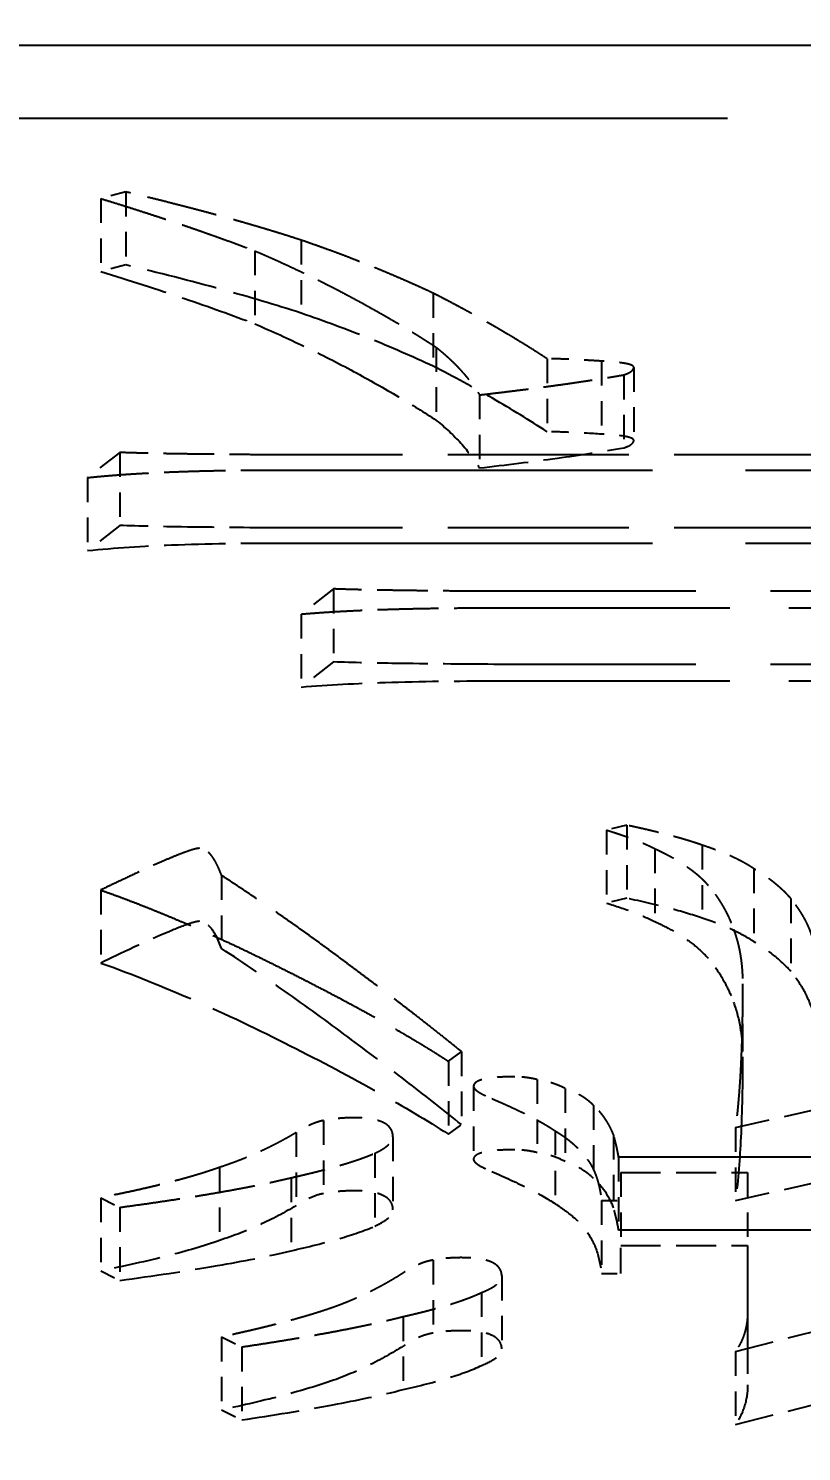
# Model space of a CAD drawing. Header units: millimetres. Extents: x 200 to 5740, y 200 to 4000.
# Drawn here: x 4249.17 to 4254.14, y 1952.84 to 1962 of the extents above; entities that cross this region are included whole.
import ezdxf

# ---------------------------------------------------------------- set-up
doc = ezdxf.new("R2010")
doc.units = ezdxf.units.MM
doc.header["$LTSCALE"] = 20
doc.linetypes.add('DASHED', pattern=[0.2067, 0.1654, -0.0413])
doc.layers.add('標註 (ISO)', color=7, linetype='Continuous', lineweight=18)
doc.layers.add('隱藏 (ISO)', color=7, linetype='DASHED', lineweight=25)
doc.styles.add('註記文字 (JIS)', font='kaiu.ttf')
doc.dimstyles.new('預設 (JIS)', dxfattribs={"dimscale": 20, "dimtxt": 3, "dimasz": 3, "dimexe": 2, "dimexo": 1, "dimgap": 0.8, "dimtad": 1, "dimrnd": 1e-08, "dimdsep": 46, "dimtxsty": '註記文字 (JIS)', "dimblk": 'Filled-1', "dimcen": 0.09, "dimdle": 10, "dimclrd": 256, "dimclre": 256, "dimclrt": 256, "dimadec": 0, "dimazin": 2, "dimtfac": 0.833333, "dimtmove": 0, "dimatfit": 3, "dimfxl": 0, "dimtolj": 1, "dimtzin": 0, "dimlwd": -1, "dimlwe": -1, "dimarcsym": 0})

# ---------------------------------------------------------------- blocks, each defined once
blk = doc.blocks.new('Filled-1')
at = {"color": 0}
for p, q in [((0, 0), (-1, 0.16667)), ((-1, 0.16667), (-1, -0.16667)), ((-1, 0), (0, 0)), ((-1, -0.16667), (0, 0))]:
    blk.add_line(p, q, dxfattribs=at)
at = {"color": 0, "flags": 128}
blk.add_lwpolyline([(-1, -0.16667), (0, 0)], dxfattribs=at)
at = {"color": 0}
blk.add_solid([(-1, -0.16667), (0, 0), (-1, 0.16667), (-1, -0.16667)], dxfattribs=at)
blk = doc.blocks.new('*D40')
at = {"layer": 'Defpoints', "color": 0}
for p in [(3955.2832, 2448.0062), (4476.8728, 2448.0062), (4342.7832, 958.0062)]:
    blk.add_point(p, dxfattribs=at)
at = {"layer": '標註 (ISO)'}
for p, q in [((3975.2832, 2448.0062), (4516.8728, 2448.0062)), ((4476.8728, 1018.0062), (4476.8728, 2388.0062)), ((4362.7832, 958.0062), (4516.8728, 958.0062))]:
    blk.add_line(p, q, dxfattribs=at)
at = {"layer": '標註 (ISO)', "xscale": 60, "yscale": 60, "zscale": 60}
for p, rotation in [((4476.8728, 2448.0062), 90), ((4476.8728, 958.0062), 270)]:
    blk.add_blockref('Filled-1', p, dxfattribs=dict(at, rotation=rotation))
at = {"layer": '標註 (ISO)', "insert": (4396.8949, 1625.6029), "char_height": 60, "attachment_point": 1, "rotation": 90, "style": '註記文字 (JIS)'}
blk.add_mtext('\\A1;1490', dxfattribs=at)

msp = doc.modelspace()

# ---------------------------------------------------------------- linework, layer by layer
at = {"layer": '隱藏 (ISO)', "ltscale": 2.380771}
msp.add_line((4247.2832, 1961.8945), (4272.2832, 1961.8945), dxfattribs=at)
at = {"layer": '隱藏 (ISO)', "ltscale": 2.58833}
msp.add_line((4245.1038, 1961.4247), (4272.2832, 1961.4247), dxfattribs=at)
at = {"layer": '隱藏 (ISO)', "ltscale": 0.019287}
for p, q in [((4249.7946, 1960.9497), (4249.6325, 1960.9075)), ((4249.7946, 1960.4798), (4249.6325, 1960.4377))]:
    msp.add_line(p, q, dxfattribs=at)
at = {"layer": '隱藏 (ISO)', "ltscale": 0.047517}
for p, q in [((4249.6325, 1960.9075), (4249.6325, 1960.4377)), ((4249.7946, 1960.9497), (4249.7946, 1960.4798)), ((4250.9227, 1960.6392), (4250.9227, 1960.1694)), ((4250.6244, 1960.5705), (4250.6244, 1960.1006)), ((4251.7719, 1960.2978), (4251.7719, 1959.8279)), ((4251.7914, 1959.9496), (4251.7914, 1959.4798)), ((4252.5045, 1959.8765), (4252.5045, 1959.4066)), ((4252.8546, 1959.861), (4252.8546, 1959.3911)), ((4253.062, 1959.821), (4253.062, 1959.3512)), ((4252.9972, 1959.7723), (4252.9972, 1959.3024)), ((4252.0701, 1959.6437), (4252.0701, 1959.1738)), ((4249.7557, 1959.2734), (4249.7557, 1958.8035)), ((4249.5483, 1959.1115), (4249.5483, 1958.6417)), ((4251.1301, 1958.3953), (4251.1301, 1957.9255)), ((4250.9227, 1958.2334), (4250.9227, 1957.7636)), ((4253.0167, 1956.8748), (4253.0167, 1956.4049)), ((4252.887, 1956.8437), (4252.887, 1956.3739)), ((4253.1982, 1956.724), (4253.1982, 1956.2542)), ((4253.5029, 1956.7462), (4253.5029, 1956.2763)), ((4250.4105, 1956.5511), (4250.4105, 1956.0812)), ((4253.8335, 1956.5954), (4253.8335, 1956.1256)), ((4249.6325, 1956.4579), (4249.6325, 1955.9881)), ((4254.0734, 1956.4025), (4254.0734, 1955.9327)), ((4253.7622, 1955.8548), (4253.7622, 1955.385)), ((4251.9534, 1955.418), (4251.9534, 1954.9482)), ((4251.8692, 1955.3559), (4251.8692, 1954.8861)), ((4252.4397, 1955.2384), (4252.4397, 1954.7686)), ((4252.0312, 1955.1941), (4252.0312, 1954.7242)), ((4252.6212, 1955.1808), (4252.6212, 1954.7109)), ((4252.8027, 1955.0721), (4252.8027, 1954.6023)), ((4251.0653, 1954.9746), (4251.0653, 1954.5047)), ((4250.8902, 1954.897), (4250.8902, 1954.4271)), ((4251.5126, 1954.8703), (4251.5126, 1954.4005)), ((4252.5564, 1954.908), (4252.5564, 1954.4382)), ((4252.9324, 1954.8814), (4252.9324, 1954.4116)), ((4253.7168, 1954.9302), (4253.7168, 1954.4604)), ((4250.3975, 1954.673), (4250.3975, 1954.2032)), ((4251.3959, 1954.7639), (4251.3959, 1954.2941)), ((4252.9648, 1954.7395), (4252.9648, 1954.2697)), ((4250.8578, 1954.6065), (4250.8578, 1954.1366)), ((4252.9778, 1954.6397), (4252.9778, 1954.1699)), ((4253.7946, 1954.6397), (4253.7946, 1954.1699)), ((4249.6325, 1954.4779), (4249.6325, 1954.008)), ((4249.7557, 1954.4158), (4249.7557, 1953.9459)), ((4252.8546, 1954.4601), (4252.8546, 1953.9903)), ((4251.7719, 1954.0765), (4251.7719, 1953.6067)), ((4252.2128, 1953.9745), (4252.2128, 1953.5047)), ((4252.0831, 1953.8681), (4252.0831, 1953.3983)), ((4251.5774, 1953.7129), (4251.5774, 1953.2431)), ((4250.4105, 1953.5821), (4250.4105, 1953.1122)), ((4250.5402, 1953.5178), (4250.5402, 1953.0479)), ((4253.7168, 1953.489), (4253.7168, 1953.0191))]:
    msp.add_line(p, q, dxfattribs=at)
at = {"layer": '隱藏 (ISO)', "ltscale": 0.049111}
for p, q in [((4249.7557, 1959.2734), (4249.5483, 1959.1115)), ((4249.7557, 1958.8035), (4249.5483, 1958.6417)), ((4251.1301, 1958.3953), (4250.9227, 1958.2334)), ((4251.1301, 1957.9255), (4250.9227, 1957.7636))]:
    msp.add_line(p, q, dxfattribs=at)
at = {"layer": '隱藏 (ISO)', "ltscale": 0.352439}
for p, q in [((4254.4883, 1959.2578), (4250.7865, 1959.2578)), ((4254.4883, 1958.788), (4250.7865, 1958.788))]:
    msp.add_line(p, q, dxfattribs=at)
at = {"layer": '隱藏 (ISO)', "ltscale": 0.724117}
for p, q in [((4250.7865, 1959.1603), (4258.391, 1959.1603)), ((4250.7865, 1958.6904), (4258.391, 1958.6904))]:
    msp.add_line(p, q, dxfattribs=at)
at = {"layer": '隱藏 (ISO)', "ltscale": 0.582114}
for p, q in [((4258.2744, 1958.3798), (4252.1609, 1958.3798)), ((4258.2744, 1957.9099), (4252.1609, 1957.9099))]:
    msp.add_line(p, q, dxfattribs=at)
at = {"layer": '隱藏 (ISO)', "ltscale": 0.45925}
for p, q in [((4252.1609, 1958.2734), (4256.9842, 1958.2734)), ((4252.1609, 1957.8035), (4256.9842, 1957.8035))]:
    msp.add_line(p, q, dxfattribs=at)
at = {"layer": '隱藏 (ISO)', "ltscale": 0.014973}
for p, q in [((4253.0167, 1956.8748), (4252.887, 1956.8437)), ((4253.0167, 1956.4049), (4252.887, 1956.3739))]:
    msp.add_line(p, q, dxfattribs=at)
at = {"layer": '隱藏 (ISO)', "ltscale": 0.01896}
for p, q in [((4251.8692, 1955.3559), (4251.9534, 1955.418)), ((4251.8692, 1954.8861), (4251.9534, 1954.9482))]:
    msp.add_line(p, q, dxfattribs=at)
at = {"layer": '隱藏 (ISO)', "ltscale": 0.067197}
for p, q in [((4253.7168, 1954.9302), (4254.3068, 1955.0632)), ((4253.7168, 1954.4604), (4254.3068, 1954.5934))]:
    msp.add_line(p, q, dxfattribs=at)
at = {"layer": '隱藏 (ISO)', "ltscale": 0.583348}
for p, q in [((4259.0912, 1954.7395), (4252.9648, 1954.7395)), ((4259.0912, 1954.2697), (4252.9648, 1954.2697))]:
    msp.add_line(p, q, dxfattribs=at)
at = {"layer": '隱藏 (ISO)', "ltscale": 0.077693}
for p, q in [((4252.9778, 1954.6397), (4253.7946, 1954.6397)), ((4252.9778, 1954.1699), (4253.7946, 1954.1699))]:
    msp.add_line(p, q, dxfattribs=at)
at = {"layer": '隱藏 (ISO)', "ltscale": 0.020792}
for p, q in [((4249.6325, 1954.4779), (4249.7557, 1954.4158)), ((4249.6325, 1954.008), (4249.7557, 1953.9459))]:
    msp.add_line(p, q, dxfattribs=at)
at = {"layer": '隱藏 (ISO)', "ltscale": 0.011631}
for p, q in [((4252.8546, 1954.4601), (4252.9778, 1954.4601)), ((4252.8546, 1953.9903), (4252.9778, 1953.9903))]:
    msp.add_line(p, q, dxfattribs=at)
at = {"layer": '隱藏 (ISO)', "ltscale": 0.04991}
msp.add_line((4252.9778, 1953.9903), (4252.9778, 1954.1699), dxfattribs=at)
at = {"layer": '隱藏 (ISO)', "ltscale": 0.249332}
msp.add_line((4253.7946, 1954.1699), (4253.7946, 1953.2741), dxfattribs=at)
at = {"layer": '隱藏 (ISO)', "ltscale": 0.02165}
for p, q in [((4250.4105, 1953.5821), (4250.5402, 1953.5178)), ((4250.4105, 1953.1122), (4250.5402, 1953.0479))]:
    msp.add_line(p, q, dxfattribs=at)
at = {"layer": '隱藏 (ISO)', "ltscale": 0.075347}
for p, q in [((4253.7168, 1953.489), (4254.3521, 1953.6508)), ((4253.7168, 1953.0191), (4254.3521, 1953.181))]:
    msp.add_line(p, q, dxfattribs=at)
at = {"layer": '隱藏 (ISO)', "ltscale": 0.133124}
msp.add_open_spline([(4249.6325, 1960.9075), (4250.216, 1960.7279), (4250.6244, 1960.5705)], degree=2, dxfattribs=at)
at = {"layer": '隱藏 (ISO)', "ltscale": 0.137918}
msp.add_open_spline([(4250.9227, 1960.6392), (4250.4624, 1960.79), (4249.7946, 1960.9497)], degree=2, dxfattribs=at)
at = {"layer": '隱藏 (ISO)', "ltscale": 0.124849}
msp.add_open_spline([(4251.7719, 1960.2978), (4251.3635, 1960.4884), (4250.9227, 1960.6392)], degree=2, dxfattribs=at)
at = {"layer": '隱藏 (ISO)', "ltscale": 0.104453}
msp.add_open_spline([(4250.6244, 1960.5705), (4250.9421, 1960.4352), (4251.2598, 1960.2645)], degree=2, dxfattribs=at)
at = {"layer": '隱藏 (ISO)', "ltscale": 0.137918}
msp.add_open_spline([(4250.9227, 1960.1694), (4250.7596, 1960.2228), (4250.5863, 1960.274), (4250.2116, 1960.3771), (4250.0039, 1960.4298), (4249.7946, 1960.4798)], degree=3, knots=[-0.1442897, -0.1442897, -0.1442897, -0.1442897, -0.0765892, -0.0765892, 0, 0, 0, 0], dxfattribs=at)
at = {"layer": '隱藏 (ISO)', "ltscale": 0.133124}
msp.add_open_spline([(4249.6325, 1960.4377), (4249.8156, 1960.3813), (4249.9975, 1960.323), (4250.3269, 1960.2111), (4250.4798, 1960.1564), (4250.6244, 1960.1006)], degree=3, knots=[-0.1393028, -0.1393028, -0.1393028, -0.1393028, -0.0653934, -0.0653934, 0, 0, 0, 0], dxfattribs=at)
at = {"layer": '隱藏 (ISO)', "ltscale": 0.101171}
msp.add_open_spline([(4251.2598, 1960.2645), (4251.5709, 1960.096), (4251.7914, 1959.9496)], degree=2, dxfattribs=at)
at = {"layer": '隱藏 (ISO)', "ltscale": 0.136451}
msp.add_open_spline([(4252.5045, 1959.8765), (4252.1674, 1960.096), (4251.7719, 1960.2978)], degree=2, dxfattribs=at)
at = {"layer": '隱藏 (ISO)', "ltscale": 0.124849}
msp.add_open_spline([(4251.7719, 1959.8279), (4251.6394, 1959.8898), (4251.5007, 1959.9502), (4251.2174, 1960.0641), (4251.0732, 1960.1179), (4250.9227, 1960.1694)], degree=3, knots=[-0.1311576, -0.1311576, -0.1311576, -0.1311576, -0.0638911, -0.0638911, 0, 0, 0, 0], dxfattribs=at)
at = {"layer": '隱藏 (ISO)', "ltscale": 0.104453}
msp.add_open_spline([(4250.6244, 1960.1006), (4250.7344, 1960.0538), (4250.8404, 1960.0055), (4251.0519, 1959.9036), (4251.1579, 1959.8494), (4251.2598, 1959.7947)], degree=3, knots=[-0.1096036, -0.1096036, -0.1096036, -0.1096036, -0.0569139, -0.0569139, 0, 0, 0, 0], dxfattribs=at)
at = {"layer": '隱藏 (ISO)', "ltscale": 0.089283}
msp.add_open_spline([(4251.7914, 1959.9496), (4251.9664, 1959.81), (4252.0701, 1959.6437)], degree=2, dxfattribs=at)
at = {"layer": '隱藏 (ISO)', "ltscale": 0.136451}
msp.add_open_spline([(4252.5045, 1959.4066), (4252.3928, 1959.4794), (4252.2756, 1959.5511), (4252.0312, 1959.6916), (4251.9043, 1959.7604), (4251.7719, 1959.8279)], degree=3, knots=[-0.1434126, -0.1434126, -0.1434126, -0.1434126, -0.0713387, -0.0713387, 0, 0, 0, 0], dxfattribs=at)
at = {"layer": '隱藏 (ISO)', "ltscale": 0.033555}
msp.add_open_spline([(4252.8546, 1959.861), (4252.6082, 1959.8765), (4252.5045, 1959.8765)], degree=2, dxfattribs=at)
at = {"layer": '隱藏 (ISO)', "ltscale": 0.024241}
msp.add_open_spline([(4253.062, 1959.821), (4253.062, 1959.8499), (4252.8546, 1959.861)], degree=2, dxfattribs=at)
at = {"layer": '隱藏 (ISO)', "ltscale": 0.015232}
msp.add_open_spline([(4252.9972, 1959.7723), (4253.062, 1959.7944), (4253.062, 1959.821)], degree=2, dxfattribs=at)
at = {"layer": '隱藏 (ISO)', "ltscale": 0.101171}
msp.add_open_spline([(4251.2598, 1959.7947), (4251.3587, 1959.7411), (4251.4556, 1959.6865), (4251.6324, 1959.5818), (4251.7143, 1959.531), (4251.7914, 1959.4798)], degree=3, knots=[-0.1060604, -0.1060604, -0.1060604, -0.1060604, -0.0504878, -0.0504878, 0, 0, 0, 0], dxfattribs=at)
at = {"layer": '隱藏 (ISO)', "ltscale": 0.095249}
msp.add_open_spline([(4252.0701, 1959.6437), (4252.6082, 1959.7057), (4252.9972, 1959.7723)], degree=2, dxfattribs=at)
at = {"layer": '隱藏 (ISO)', "ltscale": 0.089283}
msp.add_open_spline([(4251.7914, 1959.4798), (4251.8513, 1959.432), (4251.9034, 1959.3831), (4251.9964, 1959.281), (4252.0366, 1959.2276), (4252.0701, 1959.1738)], degree=3, knots=[-0.09383492, -0.09383492, -0.09383492, -0.09383492, -0.0482315, -0.0482315, 0, 0, 0, 0], dxfattribs=at)
at = {"layer": '隱藏 (ISO)', "ltscale": 0.033555}
msp.add_open_spline([(4252.8546, 1959.3911), (4252.7874, 1959.3953), (4252.7119, 1959.3997), (4252.6019, 1959.4046), (4252.5474, 1959.4066), (4252.5045, 1959.4066)], degree=3, knots=[-0.03375525, -0.03375525, -0.03375525, -0.03375525, -0.0128785, -0.0128785, 0, 0, 0, 0], dxfattribs=at)
at = {"layer": '隱藏 (ISO)', "ltscale": 0.024241}
msp.add_open_spline([(4253.062, 1959.3512), (4253.062, 1959.3538), (4253.0608, 1959.3562), (4253.0556, 1959.3611), (4253.0518, 1959.3634), (4253.0372, 1959.3696), (4253.0238, 1959.373), (4252.973, 1959.3827), (4252.9184, 1959.3877), (4252.8546, 1959.3911)], degree=3, knots=[-0.03333303, -0.03333303, -0.03333303, -0.03333303, -0.0299471, -0.0299471, -0.02645618, -0.02645618, -0.01936509, -0.01936509, 0, 0, 0, 0], dxfattribs=at)
at = {"layer": '隱藏 (ISO)', "ltscale": 0.015232}
msp.add_open_spline([(4252.9972, 1959.3024), (4253.0183, 1959.3096), (4253.0363, 1959.3179), (4253.0573, 1959.3349), (4253.062, 1959.3429), (4253.062, 1959.3512)], degree=3, knots=[-0.01623261, -0.01623261, -0.01623261, -0.01623261, -0.00727436, -0.00727436, 0, 0, 0, 0], dxfattribs=at)
at = {"layer": '隱藏 (ISO)', "ltscale": 0.098191}
for points in [[(4250.7865, 1959.2578), (4250.0345, 1959.2623), (4249.7557, 1959.2734)], [(4252.1609, 1958.3798), (4251.4089, 1958.3842), (4251.1301, 1958.3953)]]:
    msp.add_open_spline(points, degree=2, dxfattribs=at)
at = {"layer": '隱藏 (ISO)', "ltscale": 0.095249}
msp.add_open_spline([(4252.0701, 1959.1738), (4252.2379, 1959.1932), (4252.4068, 1959.2142), (4252.7145, 1959.2569), (4252.8586, 1959.2787), (4252.9972, 1959.3024)], degree=3, knots=[-0.0996258, -0.0996258, -0.0996258, -0.0996258, -0.04647332, -0.04647332, 0, 0, 0, 0], dxfattribs=at)
at = {"layer": '隱藏 (ISO)', "ltscale": 0.119021}
msp.add_open_spline([(4249.5483, 1959.1115), (4250.0085, 1959.1603), (4250.7865, 1959.1603)], degree=2, dxfattribs=at)
at = {"layer": '隱藏 (ISO)', "ltscale": 0.098191}
for points in [[(4250.7865, 1958.788), (4250.5851, 1958.7892), (4250.355, 1958.791), (4250.0367, 1958.7958), (4249.8739, 1958.7988), (4249.7557, 1958.8035)], [(4252.1609, 1957.9099), (4251.9595, 1957.9111), (4251.7294, 1957.913), (4251.4111, 1957.9178), (4251.2483, 1957.9208), (4251.1301, 1957.9255)]]:
    msp.add_open_spline(points, degree=3, knots=[-0.09786104, -0.09786104, -0.09786104, -0.09786104, -0.03568924, -0.03568924, 0, 0, 0, 0], dxfattribs=at)
at = {"layer": '隱藏 (ISO)', "ltscale": 0.119021}
msp.add_open_spline([(4249.5483, 1958.6417), (4249.7207, 1958.6599), (4249.9089, 1958.6712), (4250.3165, 1958.6872), (4250.5567, 1958.6904), (4250.7865, 1958.6904)], degree=3, knots=[-0.1229584, -0.1229584, -0.1229584, -0.1229584, -0.0689435, -0.0689435, 0, 0, 0, 0], dxfattribs=at)
at = {"layer": '隱藏 (ISO)', "ltscale": 0.118629}
msp.add_open_spline([(4250.9227, 1958.2334), (4251.3829, 1958.2734), (4252.1609, 1958.2734)], degree=2, dxfattribs=at)
at = {"layer": '隱藏 (ISO)', "ltscale": 0.118628}
msp.add_open_spline([(4250.9227, 1957.7636), (4251.0959, 1957.7786), (4251.2847, 1957.7878), (4251.6911, 1957.8009), (4251.9314, 1957.8035), (4252.1609, 1957.8035)], degree=3, knots=[-0.1223393, -0.1223393, -0.1223393, -0.1223393, -0.0688549, -0.0688549, 0, 0, 0, 0], dxfattribs=at)
at = {"layer": '隱藏 (ISO)', "ltscale": 0.058577}
msp.add_open_spline([(4253.5029, 1956.7462), (4253.3278, 1956.8083), (4253.0167, 1956.8748)], degree=2, dxfattribs=at)
at = {"layer": '隱藏 (ISO)', "ltscale": 0.044618}
msp.add_open_spline([(4252.887, 1956.8437), (4253.075, 1956.7861), (4253.1982, 1956.724)], degree=2, dxfattribs=at)
at = {"layer": '隱藏 (ISO)', "ltscale": 0.096543}
msp.add_open_spline([(4250.2679, 1956.7262), (4250.1901, 1956.7262), (4249.6325, 1956.4579)], degree=2, dxfattribs=at)
at = {"layer": '隱藏 (ISO)', "ltscale": 0.051833}
msp.add_open_spline([(4250.4105, 1956.5511), (4250.3457, 1956.7262), (4250.2679, 1956.7262)], degree=2, dxfattribs=at)
at = {"layer": '隱藏 (ISO)', "ltscale": 0.040947}
msp.add_open_spline([(4253.1982, 1956.724), (4253.3278, 1956.6641), (4253.4186, 1956.5976)], degree=2, dxfattribs=at)
at = {"layer": '隱藏 (ISO)', "ltscale": 0.05263}
msp.add_open_spline([(4253.8335, 1956.5954), (4253.7168, 1956.6752), (4253.5029, 1956.7462)], degree=2, dxfattribs=at)
at = {"layer": '隱藏 (ISO)', "ltscale": 0.049582}
msp.add_open_spline([(4253.4186, 1956.5976), (4253.5158, 1956.5289), (4253.5872, 1956.4291)], degree=2, dxfattribs=at)
at = {"layer": '隱藏 (ISO)', "ltscale": 0.181893}
msp.add_open_spline([(4251.2468, 1955.9635), (4250.8513, 1956.2628), (4250.4105, 1956.5511)], degree=2, dxfattribs=at)
at = {"layer": '隱藏 (ISO)', "ltscale": 0.058402}
msp.add_open_spline([(4254.0734, 1956.4025), (4253.9826, 1956.5067), (4253.8335, 1956.5954)], degree=2, dxfattribs=at)
at = {"layer": '隱藏 (ISO)', "ltscale": 0.188365}
msp.add_open_spline([(4249.6325, 1956.4579), (4250.203, 1956.2562), (4250.8513, 1955.9258)], degree=2, dxfattribs=at)
at = {"layer": '隱藏 (ISO)', "ltscale": 0.063278}
msp.add_open_spline([(4253.5872, 1956.4291), (4253.665, 1956.3182), (4253.7038, 1956.2052)], degree=2, dxfattribs=at)
at = {"layer": '隱藏 (ISO)', "ltscale": 0.044618}
msp.add_open_spline([(4252.887, 1956.3739), (4252.9473, 1956.3554), (4253.005, 1956.3358), (4253.1089, 1956.2958), (4253.1558, 1956.2755), (4253.1982, 1956.2542)], degree=3, knots=[-0.04694109, -0.04694109, -0.04694109, -0.04694109, -0.02264822, -0.02264822, 0, 0, 0, 0], dxfattribs=at)
at = {"layer": '隱藏 (ISO)', "ltscale": 0.058577}
msp.add_open_spline([(4253.5029, 1956.2763), (4253.4389, 1956.299), (4253.3666, 1956.3203), (4253.2058, 1956.3628), (4253.111, 1956.3848), (4253.0167, 1956.4049)], degree=3, knots=[-0.06098121, -0.06098121, -0.06098121, -0.06098121, -0.03337319, -0.03337319, 0, 0, 0, 0], dxfattribs=at)
at = {"layer": '隱藏 (ISO)', "ltscale": 0.06851}
msp.add_open_spline([(4254.2095, 1956.1608), (4254.1706, 1956.2828), (4254.0734, 1956.4025)], degree=2, dxfattribs=at)
at = {"layer": '隱藏 (ISO)', "ltscale": 0.096543}
msp.add_open_spline([(4250.2679, 1956.2564), (4250.2661, 1956.2564), (4250.2643, 1956.2563), (4250.2604, 1956.2559), (4250.2583, 1956.2556), (4250.251, 1956.2545), (4250.2456, 1956.2533), (4250.2276, 1956.2489), (4250.2126, 1956.2442), (4250.1597, 1956.2263), (4250.1121, 1956.207), (4249.934, 1956.1318), (4249.7543, 1956.0467), (4249.6325, 1955.9881)], degree=3, knots=[-0.09319753, -0.09319753, -0.09319753, -0.09319753, -0.09246715, -0.09246715, -0.09156537, -0.09156537, -0.08920432, -0.08920432, -0.0824674, -0.0824674, -0.06304067, -0.06304067, 0, 0, 0, 0], dxfattribs=at)
at = {"layer": '隱藏 (ISO)', "ltscale": 0.051833}
msp.add_open_spline([(4250.4105, 1956.0812), (4250.3885, 1956.1407), (4250.3615, 1956.1955), (4250.3216, 1956.2347), (4250.3126, 1956.2421), (4250.2979, 1956.2498), (4250.293, 1956.2519), (4250.2842, 1956.2545), (4250.2808, 1956.2553), (4250.2741, 1956.2562), (4250.271, 1956.2564), (4250.2679, 1956.2564)], degree=3, knots=[-0.03579516, -0.03579516, -0.03579516, -0.03579516, -0.01020322, -0.01020322, -0.00439811, -0.00439811, -0.00215846, -0.00215846, -0.00094866, -0.00094866, 0, 0, 0, 0], dxfattribs=at)
at = {"layer": '隱藏 (ISO)', "ltscale": 0.040947}
msp.add_open_spline([(4253.1982, 1956.2542), (4253.2411, 1956.2343), (4253.2811, 1956.2138), (4253.3548, 1956.1716), (4253.3883, 1956.15), (4253.4186, 1956.1278)], degree=3, knots=[-0.0431356, -0.0431356, -0.0431356, -0.0431356, -0.02148812, -0.02148812, 0, 0, 0, 0], dxfattribs=at)
at = {"layer": '隱藏 (ISO)', "ltscale": 0.05263}
msp.add_open_spline([(4253.8335, 1956.1256), (4253.7936, 1956.1529), (4253.7461, 1956.1787), (4253.6353, 1956.2293), (4253.5714, 1956.2536), (4253.5029, 1956.2763)], degree=3, knots=[-0.05541754, -0.05541754, -0.05541754, -0.05541754, -0.0286207, -0.0286207, 0, 0, 0, 0], dxfattribs=at)
at = {"layer": '隱藏 (ISO)', "ltscale": 0.097674}
msp.add_open_spline([(4253.7038, 1956.2052), (4253.7622, 1956.05), (4253.7622, 1955.8548)], degree=2, dxfattribs=at)
at = {"layer": '隱藏 (ISO)', "ltscale": 0.181893}
msp.add_open_spline([(4251.2468, 1955.4936), (4251.1153, 1955.5931), (4250.9797, 1955.692), (4250.7009, 1955.8879), (4250.5578, 1955.9849), (4250.4105, 1956.0812)], degree=3, knots=[-0.1911113, -0.1911113, -0.1911113, -0.1911113, -0.0953238, -0.0953238, 0, 0, 0, 0], dxfattribs=at)
at = {"layer": '隱藏 (ISO)', "ltscale": 0.049582}
msp.add_open_spline([(4253.4186, 1956.1278), (4253.4535, 1956.1031), (4253.4835, 1956.0772), (4253.5394, 1956.0212), (4253.5651, 1955.9901), (4253.5872, 1955.9593)], degree=3, knots=[-0.05184385, -0.05184385, -0.05184385, -0.05184385, -0.02785175, -0.02785175, 0, 0, 0, 0], dxfattribs=at)
at = {"layer": '隱藏 (ISO)', "ltscale": 0.058402}
msp.add_open_spline([(4254.0734, 1955.9327), (4254.0437, 1955.9668), (4254.0087, 1956.0003), (4253.9285, 1956.0648), (4253.8838, 1956.0956), (4253.8335, 1956.1256)], degree=3, knots=[-0.06147989, -0.06147989, -0.06147989, -0.06147989, -0.03027376, -0.03027376, 0, 0, 0, 0], dxfattribs=at)
at = {"layer": '隱藏 (ISO)', "ltscale": 0.188365}
msp.add_open_spline([(4249.6325, 1955.9881), (4249.8399, 1955.9147), (4250.0386, 1955.8344), (4250.4418, 1955.6584), (4250.6532, 1955.5569), (4250.8513, 1955.4559)], degree=3, knots=[-0.1960639, -0.1960639, -0.1960639, -0.1960639, -0.1066589, -0.1066589, 0, 0, 0, 0], dxfattribs=at)
at = {"layer": '隱藏 (ISO)', "ltscale": 0.166031}
msp.add_open_spline([(4251.9534, 1955.418), (4251.6358, 1955.6752), (4251.2468, 1955.9635)], degree=2, dxfattribs=at)
at = {"layer": '隱藏 (ISO)', "ltscale": 0.063278}
msp.add_open_spline([(4253.5872, 1955.9593), (4253.6131, 1955.9224), (4253.6358, 1955.8852), (4253.6747, 1955.8105), (4253.6909, 1955.773), (4253.7038, 1955.7353)], degree=3, knots=[-0.06656816, -0.06656816, -0.06656816, -0.06656816, -0.03327306, -0.03327306, 0, 0, 0, 0], dxfattribs=at)
at = {"layer": '隱藏 (ISO)', "ltscale": 0.185936}
msp.add_open_spline([(4250.8513, 1955.9258), (4251.4932, 1955.6021), (4251.8692, 1955.3559)], degree=2, dxfattribs=at)
at = {"layer": '隱藏 (ISO)', "ltscale": 0.06851}
msp.add_open_spline([(4254.2095, 1955.691), (4254.1965, 1955.7317), (4254.1787, 1955.7722), (4254.1332, 1955.8528), (4254.1056, 1955.8929), (4254.0734, 1955.9327)], degree=3, knots=[-0.07208161, -0.07208161, -0.07208161, -0.07208161, -0.03615675, -0.03615675, 0, 0, 0, 0], dxfattribs=at)
at = {"layer": '隱藏 (ISO)', "ltscale": 0.257414}
msp.add_open_spline([(4253.7622, 1955.8548), (4253.7622, 1955.2783), (4253.7168, 1954.9302)], degree=2, dxfattribs=at)
at = {"layer": '隱藏 (ISO)', "ltscale": 0.097674}
msp.add_open_spline([(4253.7038, 1955.7353), (4253.7244, 1955.6807), (4253.7384, 1955.6251), (4253.7578, 1955.5087), (4253.7622, 1955.4465), (4253.7622, 1955.385)], degree=3, knots=[-0.1022984, -0.1022984, -0.1022984, -0.1022984, -0.0539796, -0.0539796, 0, 0, 0, 0], dxfattribs=at)
at = {"layer": '隱藏 (ISO)', "ltscale": 0.185936}
msp.add_open_spline([(4250.8513, 1955.4559), (4251.048, 1955.3567), (4251.2439, 1955.2539), (4251.5804, 1955.0656), (4251.7326, 1954.9755), (4251.8692, 1954.8861)], degree=3, knots=[-0.1937116, -0.1937116, -0.1937116, -0.1937116, -0.088478, -0.088478, 0, 0, 0, 0], dxfattribs=at)
at = {"layer": '隱藏 (ISO)', "ltscale": 0.166031}
msp.add_open_spline([(4251.9534, 1954.9482), (4251.8441, 1955.0367), (4251.7318, 1955.1253), (4251.4965, 1955.3069), (4251.3724, 1955.4006), (4251.2468, 1955.4936)], degree=3, knots=[-0.1742182, -0.1742182, -0.1742182, -0.1742182, -0.0899096, -0.0899096, 0, 0, 0, 0], dxfattribs=at)
at = {"layer": '隱藏 (ISO)', "ltscale": 0.257414}
msp.add_open_spline([(4253.7622, 1955.385), (4253.7622, 1955.2146), (4253.7592, 1955.0361), (4253.7444, 1954.734), (4253.734, 1954.5921), (4253.7168, 1954.4604)], degree=3, knots=[-0.2656007, -0.2656007, -0.2656007, -0.2656007, -0.1156771, -0.1156771, 0, 0, 0, 0], dxfattribs=at)
at = {"layer": '隱藏 (ISO)', "ltscale": 0.034717}
msp.add_open_spline([(4252.297, 1955.2562), (4252.0312, 1955.2562), (4252.0312, 1955.1941)], degree=2, dxfattribs=at)
at = {"layer": '隱藏 (ISO)', "ltscale": 0.01456}
msp.add_open_spline([(4252.4397, 1955.2384), (4252.3619, 1955.2562), (4252.297, 1955.2562)], degree=2, dxfattribs=at)
at = {"layer": '隱藏 (ISO)', "ltscale": 0.023771}
msp.add_open_spline([(4252.6212, 1955.1808), (4252.5369, 1955.2229), (4252.4397, 1955.2384)], degree=2, dxfattribs=at)
at = {"layer": '隱藏 (ISO)', "ltscale": 0.024603}
msp.add_open_spline([(4252.0312, 1955.1941), (4252.0312, 1955.1652), (4252.1479, 1955.1165)], degree=2, dxfattribs=at)
at = {"layer": '隱藏 (ISO)', "ltscale": 0.035024}
msp.add_open_spline([(4252.8027, 1955.0721), (4252.7379, 1955.1386), (4252.6212, 1955.1808)], degree=2, dxfattribs=at)
at = {"layer": '隱藏 (ISO)', "ltscale": 0.069885}
msp.add_open_spline([(4252.1479, 1955.1165), (4252.4267, 1954.9967), (4252.5564, 1954.908)], degree=2, dxfattribs=at)
at = {"layer": '隱藏 (ISO)', "ltscale": 0.054531}
msp.add_open_spline([(4252.9324, 1954.8814), (4252.887, 1954.9967), (4252.8027, 1955.0721)], degree=2, dxfattribs=at)
at = {"layer": '隱藏 (ISO)', "ltscale": 0.027472}
msp.add_open_spline([(4251.0653, 1954.9746), (4250.9875, 1954.959), (4250.8902, 1954.897)], degree=2, dxfattribs=at)
at = {"layer": '隱藏 (ISO)', "ltscale": 0.019266}
msp.add_open_spline([(4251.2598, 1954.9923), (4251.1625, 1954.9923), (4251.0653, 1954.9746)], degree=2, dxfattribs=at)
at = {"layer": '隱藏 (ISO)', "ltscale": 0.047272}
msp.add_open_spline([(4251.5126, 1954.8703), (4251.5126, 1954.9923), (4251.2598, 1954.9923)], degree=2, dxfattribs=at)
at = {"layer": '隱藏 (ISO)', "ltscale": 0.078213}
msp.add_open_spline([(4250.8902, 1954.897), (4250.6568, 1954.7573), (4250.3975, 1954.673)], degree=2, dxfattribs=at)
at = {"layer": '隱藏 (ISO)', "ltscale": 0.032074}
msp.add_open_spline([(4251.3959, 1954.7639), (4251.5126, 1954.8193), (4251.5126, 1954.8703)], degree=2, dxfattribs=at)
at = {"layer": '隱藏 (ISO)', "ltscale": 0.054992}
msp.add_open_spline([(4252.5564, 1954.908), (4252.686, 1954.8304), (4252.7638, 1954.724)], degree=2, dxfattribs=at)
at = {"layer": '隱藏 (ISO)', "ltscale": 0.039537}
msp.add_open_spline([(4252.9648, 1954.7395), (4252.9518, 1954.8149), (4252.9324, 1954.8814)], degree=2, dxfattribs=at)
at = {"layer": '隱藏 (ISO)', "ltscale": 0.034717}
msp.add_open_spline([(4252.297, 1954.7863), (4252.2647, 1954.7863), (4252.2312, 1954.7856), (4252.1736, 1954.7822), (4252.1475, 1954.7797), (4252.1056, 1954.7729), (4252.0886, 1954.7691), (4252.061, 1954.7595), (4252.0508, 1954.7542), (4252.0347, 1954.7406), (4252.0312, 1954.7324), (4252.0312, 1954.7242)], degree=3, knots=[-0.03651039, -0.03651039, -0.03651039, -0.03651039, -0.02680063, -0.02680063, -0.0189581, -0.0189581, -0.01288401, -0.01288401, -0.00716744, -0.00716744, 0, 0, 0, 0], dxfattribs=at)
at = {"layer": '隱藏 (ISO)', "ltscale": 0.01456}
msp.add_open_spline([(4252.4397, 1954.7686), (4252.416, 1954.774), (4252.3901, 1954.7788), (4252.3419, 1954.7847), (4252.3196, 1954.7863), (4252.297, 1954.7863)], degree=3, knots=[-0.0153362, -0.0153362, -0.0153362, -0.0153362, -0.00678167, -0.00678167, 0, 0, 0, 0], dxfattribs=at)
at = {"layer": '隱藏 (ISO)', "ltscale": 0.023771}
msp.add_open_spline([(4252.6212, 1954.7109), (4252.5958, 1954.7236), (4252.5667, 1954.7359), (4252.5056, 1954.7553), (4252.4744, 1954.763), (4252.4397, 1954.7686)], degree=3, knots=[-0.02499898, -0.02499898, -0.02499898, -0.02499898, -0.01148538, -0.01148538, 0, 0, 0, 0], dxfattribs=at)
at = {"layer": '隱藏 (ISO)', "ltscale": 0.091087}
msp.add_open_spline([(4250.3975, 1954.673), (4250.1188, 1954.5732), (4249.6325, 1954.4779)], degree=2, dxfattribs=at)
at = {"layer": '隱藏 (ISO)', "ltscale": 0.067607}
msp.add_open_spline([(4250.8578, 1954.6065), (4251.2144, 1954.6863), (4251.3959, 1954.7639)], degree=2, dxfattribs=at)
at = {"layer": '隱藏 (ISO)', "ltscale": 0.024602}
msp.add_open_spline([(4252.0312, 1954.7242), (4252.0312, 1954.719), (4252.0342, 1954.7136), (4252.0439, 1954.7023), (4252.0518, 1954.6962), (4252.0832, 1954.6752), (4252.1165, 1954.6598), (4252.1479, 1954.6466)], degree=3, knots=[-0.02515346, -0.02515346, -0.02515346, -0.02515346, -0.02055552, -0.02055552, -0.0148994, -0.0148994, 0, 0, 0, 0], dxfattribs=at)
at = {"layer": '隱藏 (ISO)', "ltscale": 0.035024}
msp.add_open_spline([(4252.8027, 1954.6023), (4252.7824, 1954.6232), (4252.7569, 1954.6436), (4252.6958, 1954.6801), (4252.6615, 1954.6964), (4252.6212, 1954.7109)], degree=3, knots=[-0.03691999, -0.03691999, -0.03691999, -0.03691999, -0.01759965, -0.01759965, 0, 0, 0, 0], dxfattribs=at)
at = {"layer": '隱藏 (ISO)', "ltscale": 0.074003}
msp.add_open_spline([(4252.7638, 1954.724), (4252.8351, 1954.6287), (4252.8546, 1954.4601)], degree=2, dxfattribs=at)
at = {"layer": '隱藏 (ISO)', "ltscale": 0.117786}
msp.add_open_spline([(4249.7557, 1954.4158), (4250.4624, 1954.5111), (4250.8578, 1954.6065)], degree=2, dxfattribs=at)
at = {"layer": '隱藏 (ISO)', "ltscale": 0.069885}
msp.add_open_spline([(4252.1479, 1954.6466), (4252.2314, 1954.6108), (4252.3148, 1954.5727), (4252.4493, 1954.5041), (4252.5082, 1954.4711), (4252.5564, 1954.4382)], degree=3, knots=[-0.07255509, -0.07255509, -0.07255509, -0.07255509, -0.03228477, -0.03228477, 0, 0, 0, 0], dxfattribs=at)
at = {"layer": '隱藏 (ISO)', "ltscale": 0.054531}
msp.add_open_spline([(4252.9324, 1954.4116), (4252.9186, 1954.4466), (4252.9007, 1954.4824), (4252.8578, 1954.5456), (4252.8334, 1954.5748), (4252.8027, 1954.6023)], degree=3, knots=[-0.0568641, -0.0568641, -0.0568641, -0.0568641, -0.02581247, -0.02581247, 0, 0, 0, 0], dxfattribs=at)
at = {"layer": '隱藏 (ISO)', "ltscale": 0.027472}
msp.add_open_spline([(4251.0653, 1954.5047), (4251.0377, 1954.4992), (4251.0099, 1954.4897), (4250.9485, 1954.4624), (4250.9165, 1954.4439), (4250.8902, 1954.4271)], degree=3, knots=[-0.03006942, -0.03006942, -0.03006942, -0.03006942, -0.01670591, -0.01670591, 0, 0, 0, 0], dxfattribs=at)
at = {"layer": '隱藏 (ISO)', "ltscale": 0.019266}
msp.add_open_spline([(4251.2598, 1954.5224), (4251.2268, 1954.5224), (4251.1944, 1954.5209), (4251.1287, 1954.5149), (4251.0962, 1954.5104), (4251.0653, 1954.5047)], degree=3, knots=[-0.0204051, -0.0204051, -0.0204051, -0.0204051, -0.01051506, -0.01051506, 0, 0, 0, 0], dxfattribs=at)
at = {"layer": '隱藏 (ISO)', "ltscale": 0.047272}
msp.add_open_spline([(4251.5126, 1954.4005), (4251.5126, 1954.415), (4251.5099, 1954.4301), (4251.4964, 1954.4561), (4251.4869, 1954.4679), (4251.4602, 1954.4872), (4251.4448, 1954.4951), (4251.406, 1954.5082), (4251.3841, 1954.5131), (4251.3278, 1954.5208), (4251.2938, 1954.5224), (4251.2598, 1954.5224)], degree=3, knots=[-0.04969915, -0.04969915, -0.04969915, -0.04969915, -0.03693303, -0.03693303, -0.02653743, -0.02653743, -0.01817885, -0.01817885, -0.01019792, -0.01019792, 0, 0, 0, 0], dxfattribs=at)
at = {"layer": '隱藏 (ISO)', "ltscale": 0.078213}
msp.add_open_spline([(4250.8902, 1954.4271), (4250.8179, 1954.3838), (4250.738, 1954.3411), (4250.5739, 1954.2665), (4250.4897, 1954.2331), (4250.3975, 1954.2032)], degree=3, knots=[-0.08191035, -0.08191035, -0.08191035, -0.08191035, -0.03815235, -0.03815235, 0, 0, 0, 0], dxfattribs=at)
at = {"layer": '隱藏 (ISO)', "ltscale": 0.032074}
msp.add_open_spline([(4251.3959, 1954.2941), (4251.4313, 1954.3109), (4251.4625, 1954.3292), (4251.5019, 1954.3653), (4251.5126, 1954.3827), (4251.5126, 1954.4005)], degree=3, knots=[-0.03381201, -0.03381201, -0.03381201, -0.03381201, -0.01562562, -0.01562562, 0, 0, 0, 0], dxfattribs=at)
at = {"layer": '隱藏 (ISO)', "ltscale": 0.054992}
msp.add_open_spline([(4252.5564, 1954.4382), (4252.6017, 1954.4111), (4252.6402, 1954.3825), (4252.7094, 1954.3211), (4252.7393, 1954.2877), (4252.7638, 1954.2542)], degree=3, knots=[-0.05774196, -0.05774196, -0.05774196, -0.05774196, -0.03034528, -0.03034528, 0, 0, 0, 0], dxfattribs=at)
at = {"layer": '隱藏 (ISO)', "ltscale": 0.039537}
msp.add_open_spline([(4252.9648, 1954.2697), (4252.9606, 1954.2941), (4252.9558, 1954.3185), (4252.945, 1954.3658), (4252.9391, 1954.3887), (4252.9324, 1954.4116)], degree=3, knots=[-0.04157435, -0.04157435, -0.04157435, -0.04157435, -0.0201528, -0.0201528, 0, 0, 0, 0], dxfattribs=at)
at = {"layer": '隱藏 (ISO)', "ltscale": 0.067607}
msp.add_open_spline([(4250.8578, 1954.1366), (4250.9654, 1954.1607), (4251.0728, 1954.1873), (4251.2512, 1954.2395), (4251.3296, 1954.2657), (4251.3959, 1954.2941)], degree=3, knots=[-0.07047367, -0.07047367, -0.07047367, -0.07047367, -0.03184723, -0.03184723, 0, 0, 0, 0], dxfattribs=at)
at = {"layer": '隱藏 (ISO)', "ltscale": 0.074003}
msp.add_open_spline([(4252.7638, 1954.2542), (4252.791, 1954.2178), (4252.8094, 1954.1777), (4252.839, 1954.0915), (4252.8489, 1954.0396), (4252.8546, 1953.9903)], degree=3, knots=[-0.07603456, -0.07603456, -0.07603456, -0.07603456, -0.04326016, -0.04326016, 0, 0, 0, 0], dxfattribs=at)
at = {"layer": '隱藏 (ISO)', "ltscale": 0.091087}
msp.add_open_spline([(4250.3975, 1954.2032), (4250.297, 1954.1672), (4250.1835, 1954.1342), (4249.9294, 1954.0694), (4249.7813, 1954.0372), (4249.6325, 1954.008)], degree=3, knots=[-0.09506858, -0.09506858, -0.09506858, -0.09506858, -0.05144939, -0.05144939, 0, 0, 0, 0], dxfattribs=at)
at = {"layer": '隱藏 (ISO)', "ltscale": 0.117786}
msp.add_open_spline([(4249.7557, 1953.9459), (4249.9663, 1953.9744), (4250.1824, 1954.0063), (4250.5452, 1954.0691), (4250.7105, 1954.1011), (4250.8578, 1954.1366)], degree=3, knots=[-0.1221212, -0.1221212, -0.1221212, -0.1221212, -0.0540749, -0.0540749, 0, 0, 0, 0], dxfattribs=at)
at = {"layer": '隱藏 (ISO)', "ltscale": 0.02749}
msp.add_open_spline([(4251.7719, 1954.0765), (4251.6876, 1954.0632), (4251.5904, 1954.0012)], degree=2, dxfattribs=at)
at = {"layer": '隱藏 (ISO)', "ltscale": 0.017906}
msp.add_open_spline([(4251.9534, 1954.0921), (4251.8562, 1954.0921), (4251.7719, 1954.0765)], degree=2, dxfattribs=at)
at = {"layer": '隱藏 (ISO)', "ltscale": 0.046681}
msp.add_open_spline([(4252.2128, 1953.9745), (4252.2128, 1954.0921), (4251.9534, 1954.0921)], degree=2, dxfattribs=at)
at = {"layer": '隱藏 (ISO)', "ltscale": 0.077382}
msp.add_open_spline([(4251.5904, 1954.0012), (4251.3765, 1953.8615), (4251.1301, 1953.7728)], degree=2, dxfattribs=at)
at = {"layer": '隱藏 (ISO)', "ltscale": 0.032727}
msp.add_open_spline([(4252.0831, 1953.8681), (4252.2128, 1953.9191), (4252.2128, 1953.9745)], degree=2, dxfattribs=at)
at = {"layer": '隱藏 (ISO)', "ltscale": 0.064957}
msp.add_open_spline([(4251.5774, 1953.7129), (4251.921, 1953.7905), (4252.0831, 1953.8681)], degree=2, dxfattribs=at)
at = {"layer": '隱藏 (ISO)', "ltscale": 0.086797}
msp.add_open_spline([(4251.1301, 1953.7728), (4250.8578, 1953.6774), (4250.4105, 1953.5821)], degree=2, dxfattribs=at)
at = {"layer": '隱藏 (ISO)', "ltscale": 0.112877}
msp.add_open_spline([(4250.5402, 1953.5178), (4251.1949, 1953.6153), (4251.5774, 1953.7129)], degree=2, dxfattribs=at)
at = {"layer": '隱藏 (ISO)', "ltscale": 0.07145}
msp.add_open_spline([(4253.7946, 1953.7439), (4253.7946, 1953.5998), (4253.7168, 1953.489)], degree=2, dxfattribs=at)
at = {"layer": '隱藏 (ISO)', "ltscale": 0.02749}
msp.add_open_spline([(4251.7719, 1953.6067), (4251.7564, 1953.6043), (4251.742, 1953.6008), (4251.7129, 1953.5923), (4251.6978, 1953.5868), (4251.6489, 1953.5665), (4251.6166, 1953.5481), (4251.5904, 1953.5313)], degree=3, knots=[-0.02807428, -0.02807428, -0.02807428, -0.02807428, -0.02298367, -0.02298367, -0.01666602, -0.01666602, 0, 0, 0, 0], dxfattribs=at)
at = {"layer": '隱藏 (ISO)', "ltscale": 0.017906}
msp.add_open_spline([(4251.9534, 1953.6222), (4251.9217, 1953.6222), (4251.8903, 1953.621), (4251.8288, 1953.6157), (4251.7997, 1953.6118), (4251.7719, 1953.6067)], degree=3, knots=[-0.01899774, -0.01899774, -0.01899774, -0.01899774, -0.0094622, -0.0094622, 0, 0, 0, 0], dxfattribs=at)
at = {"layer": '隱藏 (ISO)', "ltscale": 0.046681}
msp.add_open_spline([(4252.2128, 1953.5047), (4252.2128, 1953.5183), (4252.2102, 1953.5322), (4252.1974, 1953.5566), (4252.1883, 1953.5676), (4252.1624, 1953.5864), (4252.147, 1953.5943), (4252.1074, 1953.6076), (4252.0848, 1953.6125), (4252.0259, 1953.6205), (4251.9895, 1953.6222), (4251.9534, 1953.6222)], degree=3, knots=[-0.04910848, -0.04910848, -0.04910848, -0.04910848, -0.03721558, -0.03721558, -0.02740492, -0.02740492, -0.0190212, -0.0190212, -0.01081865, -0.01081865, 0, 0, 0, 0], dxfattribs=at)
at = {"layer": '隱藏 (ISO)', "ltscale": 0.077382}
msp.add_open_spline([(4251.5904, 1953.5313), (4251.5237, 1953.4878), (4251.4499, 1953.4448), (4251.2965, 1953.3687), (4251.2173, 1953.3343), (4251.1301, 1953.3029)], degree=3, knots=[-0.08109069, -0.08109069, -0.08109069, -0.08109069, -0.03797433, -0.03797433, 0, 0, 0, 0], dxfattribs=at)
at = {"layer": '隱藏 (ISO)', "ltscale": 0.032727}
msp.add_open_spline([(4252.0831, 1953.3983), (4252.1238, 1953.4143), (4252.1587, 1953.4321), (4252.2021, 1953.4688), (4252.2128, 1953.4864), (4252.2128, 1953.5047)], degree=3, knots=[-0.0346796, -0.0346796, -0.0346796, -0.0346796, -0.01606368, -0.01606368, 0, 0, 0, 0], dxfattribs=at)
at = {"layer": '隱藏 (ISO)', "ltscale": 0.064957}
msp.add_open_spline([(4251.5774, 1953.2431), (4251.6807, 1953.2664), (4251.7835, 1953.2924), (4251.9514, 1953.3439), (4252.0239, 1953.3699), (4252.0831, 1953.3983)], degree=3, knots=[-0.06773454, -0.06773454, -0.06773454, -0.06773454, -0.03055991, -0.03055991, 0, 0, 0, 0], dxfattribs=at)
at = {"layer": '隱藏 (ISO)', "ltscale": 0.086797}
msp.add_open_spline([(4251.1301, 1953.3029), (4251.0324, 1953.2687), (4250.9245, 1953.2369), (4250.6855, 1953.1735), (4250.5485, 1953.1416), (4250.4105, 1953.1122)], degree=3, knots=[-0.09067667, -0.09067667, -0.09067667, -0.09067667, -0.04877332, -0.04877332, 0, 0, 0, 0], dxfattribs=at)
at = {"layer": '隱藏 (ISO)', "ltscale": 0.112877}
msp.add_open_spline([(4250.5402, 1953.0479), (4250.7375, 1953.0773), (4250.9382, 1953.11), (4251.2806, 1953.1744), (4251.4366, 1953.2071), (4251.5774, 1953.2431)], degree=3, knots=[-0.117355, -0.117355, -0.117355, -0.117355, -0.0526964, -0.0526964, 0, 0, 0, 0], dxfattribs=at)
at = {"layer": '隱藏 (ISO)', "ltscale": 0.07145}
msp.add_open_spline([(4253.7946, 1953.2741), (4253.7946, 1953.2289), (4253.7889, 1953.1832), (4253.763, 1953.0983), (4253.7442, 1953.0582), (4253.7168, 1953.0191)], degree=3, knots=[-0.07490392, -0.07490392, -0.07490392, -0.07490392, -0.03525745, -0.03525745, 0, 0, 0, 0], dxfattribs=at)

# ---------------------------------------------------------------- dimensions: what is measured, and where the dimension line sits
at = {"layer": '標註 (ISO)'}
dim = msp.add_linear_dim(base=(4476.8728, 2448.0062), p1=(4342.7832, 958.0062), p2=(3955.2832, 2448.0062), angle=90, dimstyle='預設 (JIS)', override={"dimgap": 0.8, "dimdec": 2, "dimtol": 0, "dimlim": 0, "dimtp": 0, "dimtm": 0, "dimtdec": 2, "dimtofl": 0, "dimatfit": 1}, dxfattribs=at)
dim.commit()
dim.dimension.update_dxf_attribs({"geometry": '*D40', "text_midpoint": (4476.8728, 1703.0062), "dimtype": 160})

doc.saveas('drawing.dxf')
